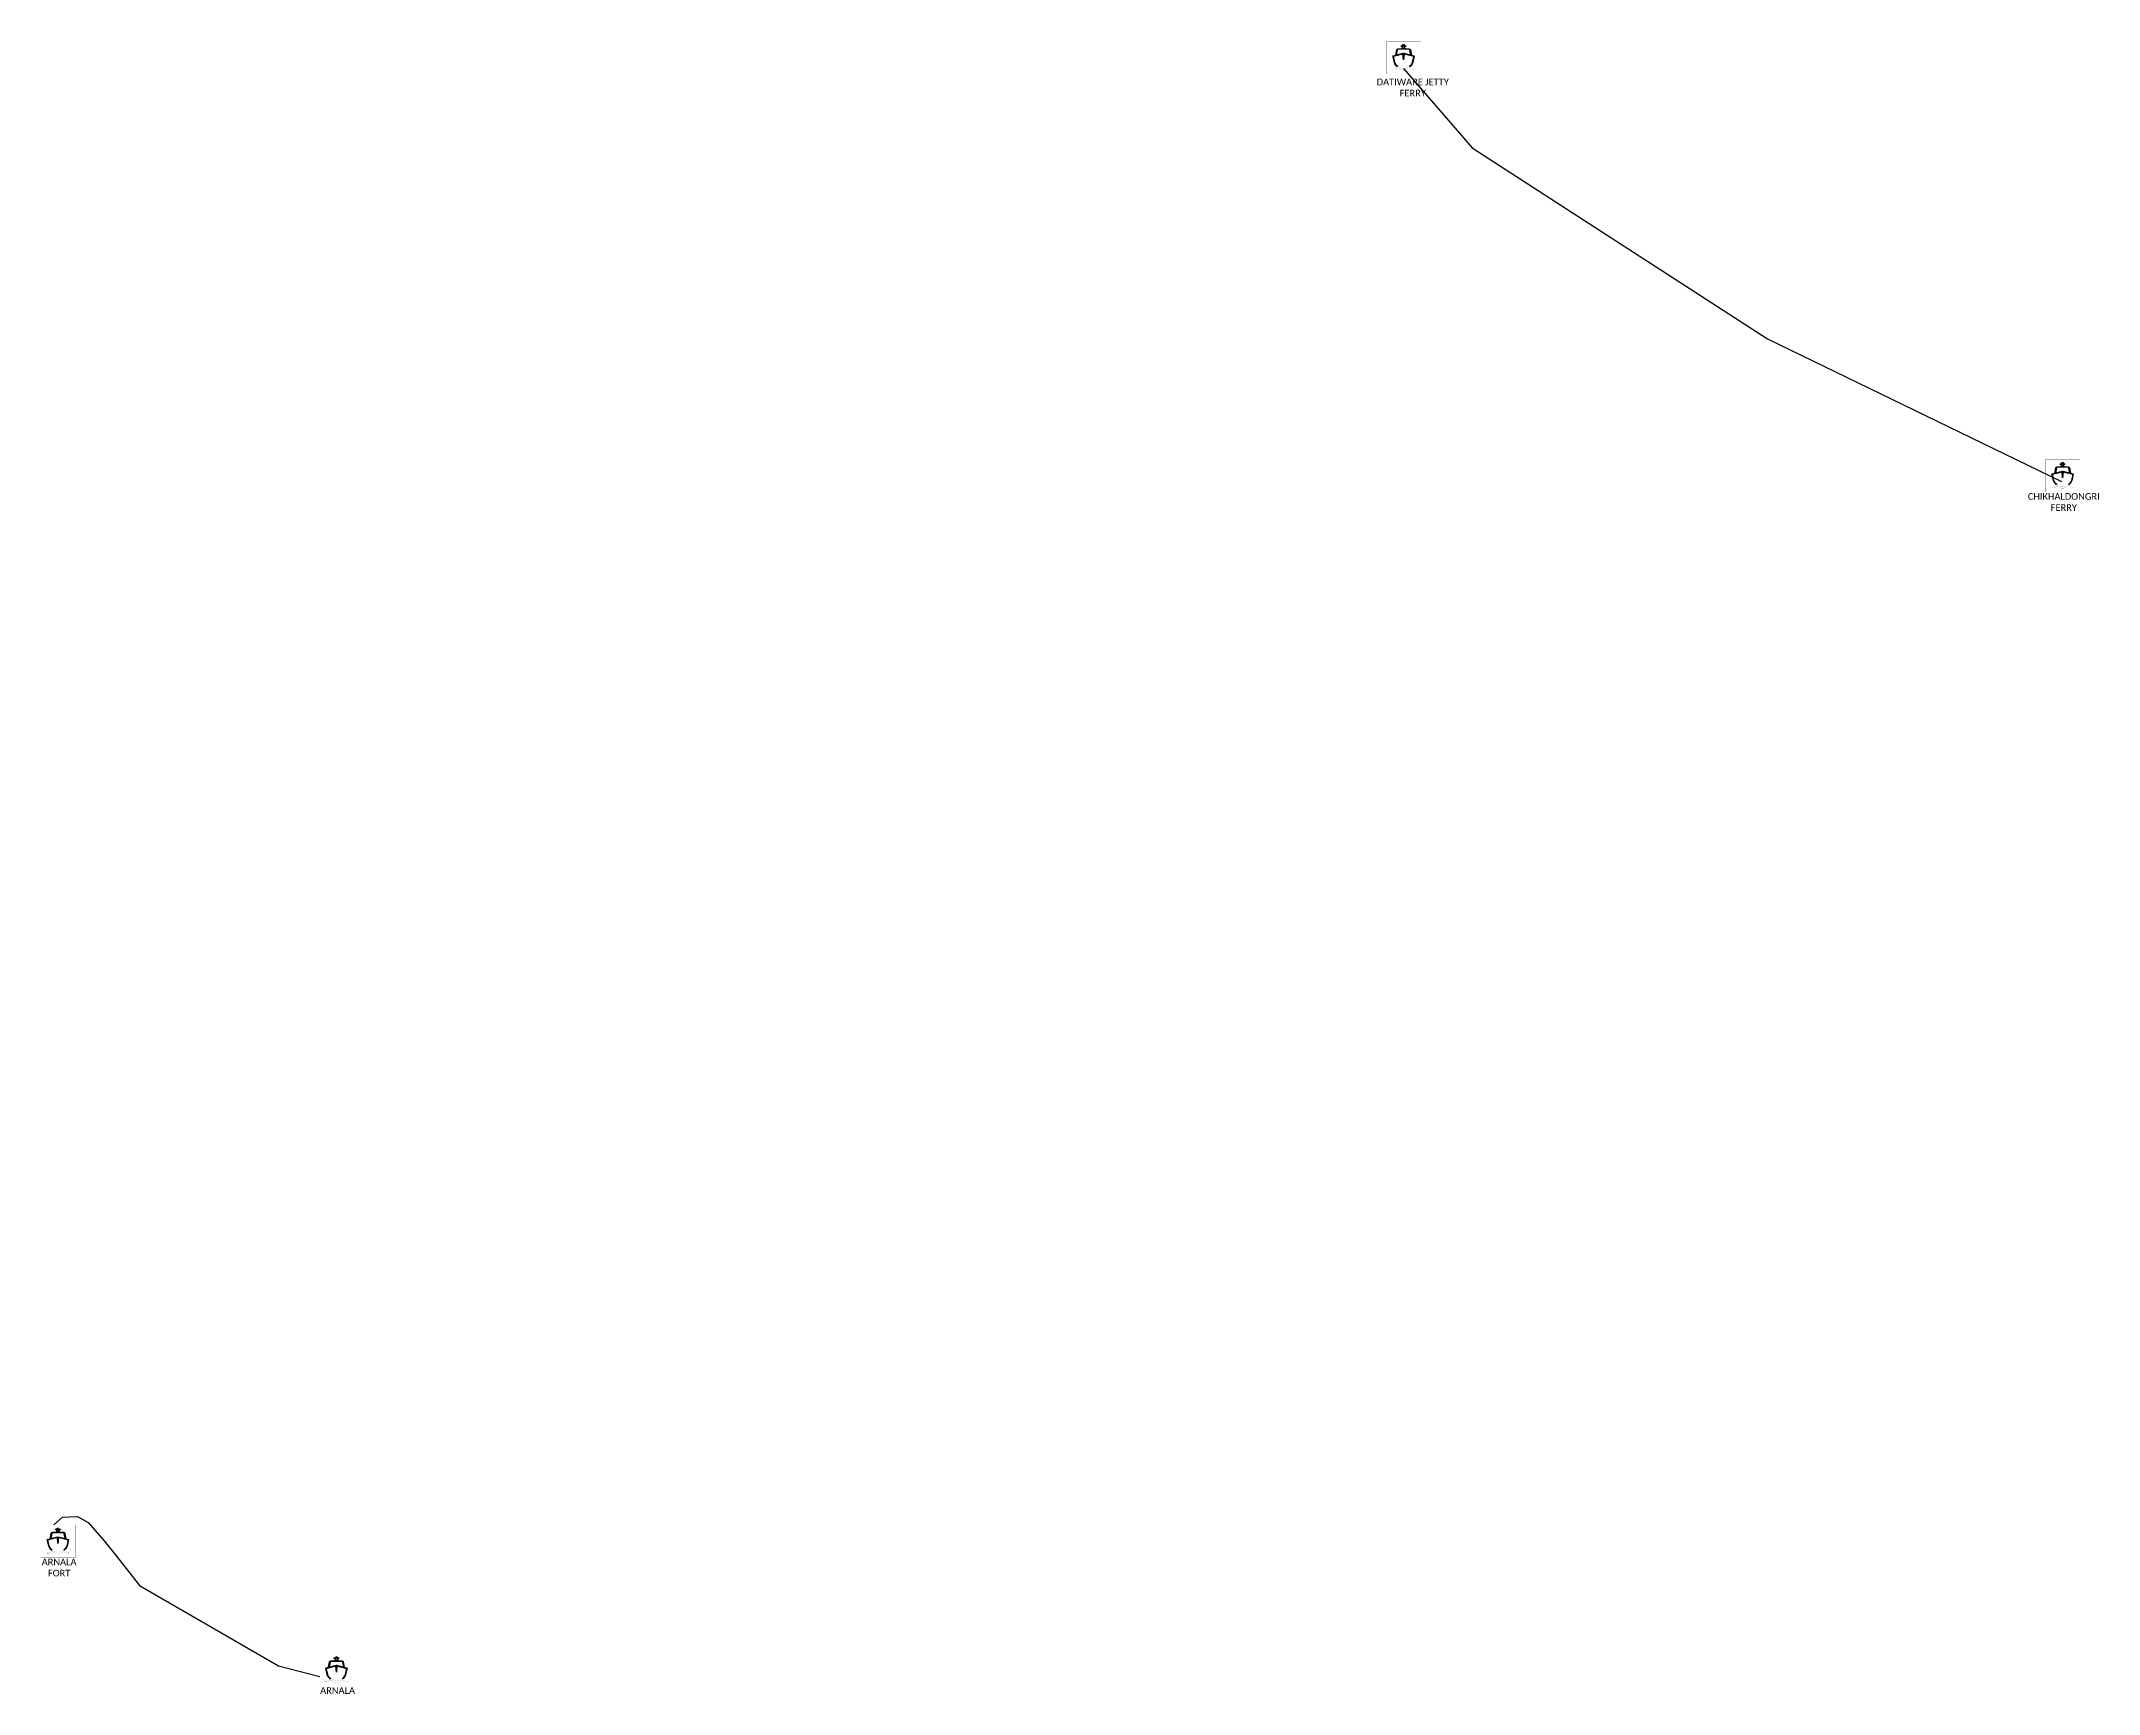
# Model space of a CAD drawing. Header units: metres. Extents: x 259419 to 268477, y 2153501 to 2184502.
# Drawn here: x 262317 to 268477, y 2153501 to 2158450 of the extents above.
import ezdxf

# ---------------------------------------------------------------- set-up
doc = ezdxf.new("R2010")
doc.units = ezdxf.units.M
doc.header["$MEASUREMENT"] = 0
for name, color, linetype in [('FERRY', 14, 'Continuous'), ('FERRY ROUTE', 5, 'Continuous'), ('JETTY TEXT', 7, 'Continuous')]:
    doc.layers.add(name, color=color, linetype=linetype)
doc.styles.get("Standard").update_dxf_attribs({"font": 'arial.ttf'})
doc.linetypes.add('FENCELINE2', pattern='A,0.25,-0.1,[132,ltypeshp.shx,S=0.1,R=0,X=-0.1,Y=0],-0.1,1', length=1.45)

# ---------------------------------------------------------------- blocks, each defined once
blk = doc.blocks.new('TUYJYHJ')
h = blk.add_hatch(color=256)
h.dxf.hatch_style = 1
h.paths.add_polyline_path([(-17427, 33760, 0.3927863), (-17566, 33889), (-18045, 33889), (-18075, 34080), (-17901, 34205), (-17918, 34237), (-18098, 34237), (-18112, 34354), (-18272, 34355), (-18285, 34236), (-18465, 34234), (-18482, 34202), (-18306, 34078), (-18333, 33889), (-18821, 33889, 0.3808527), (-18952, 33762), (-19066, 33168), (-19383, 33085), (-19217, 32340, 0.1416171), (-18869, 31851, 0.0136089), (-18837, 31886, -0.1415696), (-19171, 32353), (-19326, 33051), (-18254, 33330), (-18191, 32633), (-18127, 33330), (-17055, 33051), (-17210, 32353, -0.1421711), (-17546, 31885, 0.0134174), (-17514, 31849, 0.1421217), (-17165, 32340), (-16999, 33085), (-17315, 33168)])
h.paths.add_polyline_path([(-17377, 33184), (-18191, 33396), (-19003, 33184), (-18894, 33755, -0.3875835), (-18819, 33831), (-17566, 33831, -0.4030462), (-17485, 33753)], flags=16)
h.paths.add_polyline_path([(-17522, 33276), (-18153, 33444, 0.1099752), (-18246, 33444), (-18863, 33280, -0.3953326), (-18920, 33345), (-18859, 33724, -0.2949015), (-18804, 33783), (-17594, 33782, -0.3365152), (-17524, 33736), (-17447, 33341, -0.3840616)], flags=0)
h.paths.add_polyline_path([(-18093, 33889), (-18286, 33889), (-18255, 34100), (-18379, 34188), (-18243, 34190), (-18230, 34308), (-18154, 34307), (-18140, 34190), (-18003, 34190), (-18126, 34101)], flags=16)
at = {"const_width": 10}
blk.add_lwpolyline([(-20070, 34743), (-16263, 34743), (-16263, 31059), (-20070, 31059)], close=True, dxfattribs=at)
at = {"flags": 128}
for points in [[(-18869, 31851, -0.1416171), (-19217, 32340), (-19383, 33085), (-19066, 33168), (-18952, 33762, -0.3808527), (-18821, 33889), (-18333, 33889), (-18306, 34078), (-18482, 34202), (-18465, 34234), (-18285, 34236), (-18272, 34355), (-18112, 34354), (-18112, 34354), (-18098, 34237), (-17918, 34237), (-17901, 34205), (-18075, 34080), (-18045, 33889), (-17565, 33889), (-17565, 33889, -0.3919775), (-17427, 33760), (-17315, 33168), (-16999, 33085), (-17165, 32340, -0.1421217), (-17514, 31849)], [(-18837, 31886, -0.1415696), (-19171, 32353), (-19326, 33051), (-18254, 33330)], [(-17377, 33184), (-17485, 33753, 0.4019781), (-17565, 33831), (-18819, 33831, 0.3875835), (-18894, 33755), (-19003, 33184)], [(-18127, 33330), (-17055, 33051), (-17210, 32353, -0.1421711), (-17546, 31885)]]:
    blk.add_lwpolyline(points, format="xyb", dxfattribs=at)
for points in [[(-19003, 33184), (-18191, 33396), (-17377, 33184)], [(-18286, 33889), (-18255, 34100), (-18379, 34188), (-18243, 34190), (-18230, 34308), (-18154, 34307), (-18140, 34190), (-18003, 34190), (-18126, 34101), (-18093, 33889)], [(-18093, 33889), (-18286, 33889)], [(-18127, 33330), (-18191, 32633), (-18254, 33330)]]:
    blk.add_lwpolyline(points, dxfattribs=at)
at = {"const_width": 10, "flags": 128}
blk.add_lwpolyline([(-17594, 33782, -0.3365152), (-17524, 33736), (-17447, 33341, -0.3840616), (-17522, 33276), (-18153, 33444, 0.1099752), (-18246, 33444), (-18863, 33280, -0.3953326), (-18920, 33345), (-18859, 33724, -0.2949015), (-18804, 33783)], format="xyb", close=True, dxfattribs=at)
at = {"const_width": 10}
blk.add_lwpolyline([(-19531, 31574, 0.2463985), (-18801, 31932, 0.4206168), (-17584, 31932, 0.244555), (-16847, 31572, -0.2283367), (-17585, 31739, -0.420789), (-18798, 31742, -0.2663096)], format="xyb", close=True, dxfattribs=at)

msp = doc.modelspace()

# ---------------------------------------------------------------- linework, layer by layer
at = {"layer": 'FERRY ROUTE', "linetype": 'FENCELINE2', "ltscale": 10}
msp.add_lwpolyline([(266395.6, 2158367.7), (266601, 2158130.5), (267485.2, 2157558.5), (268364.9, 2157131.1)], dxfattribs=at)
at = {"layer": 'FERRY ROUTE', "linetype": 'FENCELINE2', "ltscale": 50}
msp.add_lwpolyline([(262355.8, 2154007.2), (262381.5, 2154030.2), (262426.5, 2154031.5), (262458.1, 2154013.8), (262505.7, 2153959.2), (262542.9, 2153912.8), (262612.2, 2153825), (263027.5, 2153584.8), (263151.1, 2153552.4)], dxfattribs=at)

# ---------------------------------------------------------------- block references
at = {"layer": 'FERRY', "xscale": 0.0266638455042826, "yscale": 0.0266638455042826, "zscale": 0.0266638455042826}
for p in [(266880.7, 2157523.1), (268853.5, 2156271.4), (262852.7, 2153080.8), (263686.3, 2152695.8)]:
    msp.add_blockref('TUYJYHJ', p, dxfattribs=at)

# ---------------------------------------------------------------- texts
at = {"layer": 'JETTY TEXT', "char_height": 20, "attachment_point": 1}
for s, width, insert in [('\\pxqc;{\\fCalibri|b0|i0|c0|p34;DATIWARE JETTY FERRY}', 255.478, (266295.5, 2158337.4)), ('\\pxqc;{\\fCalibri|b0|i0|c0|p34;CHIKHALDONGRI FERRY}', 142.227, (268300.9, 2157096.3)), ('\\pxqc;{\\fCalibri|b0|i0|c0|p34;ARNALA FORT}', 142.227, (262300, 2153905.7)), ('\\pxqc;{\\fCalibri|b0|i0|c0|p34;ARNALA }', 142.227, (263133.6, 2153520.7))]:
    msp.add_mtext_dynamic_manual_height_columns(s, width=width, gutter_width=1, heights=[54], dxfattribs=dict(at, insert=insert))

doc.saveas('drawing.dxf')
